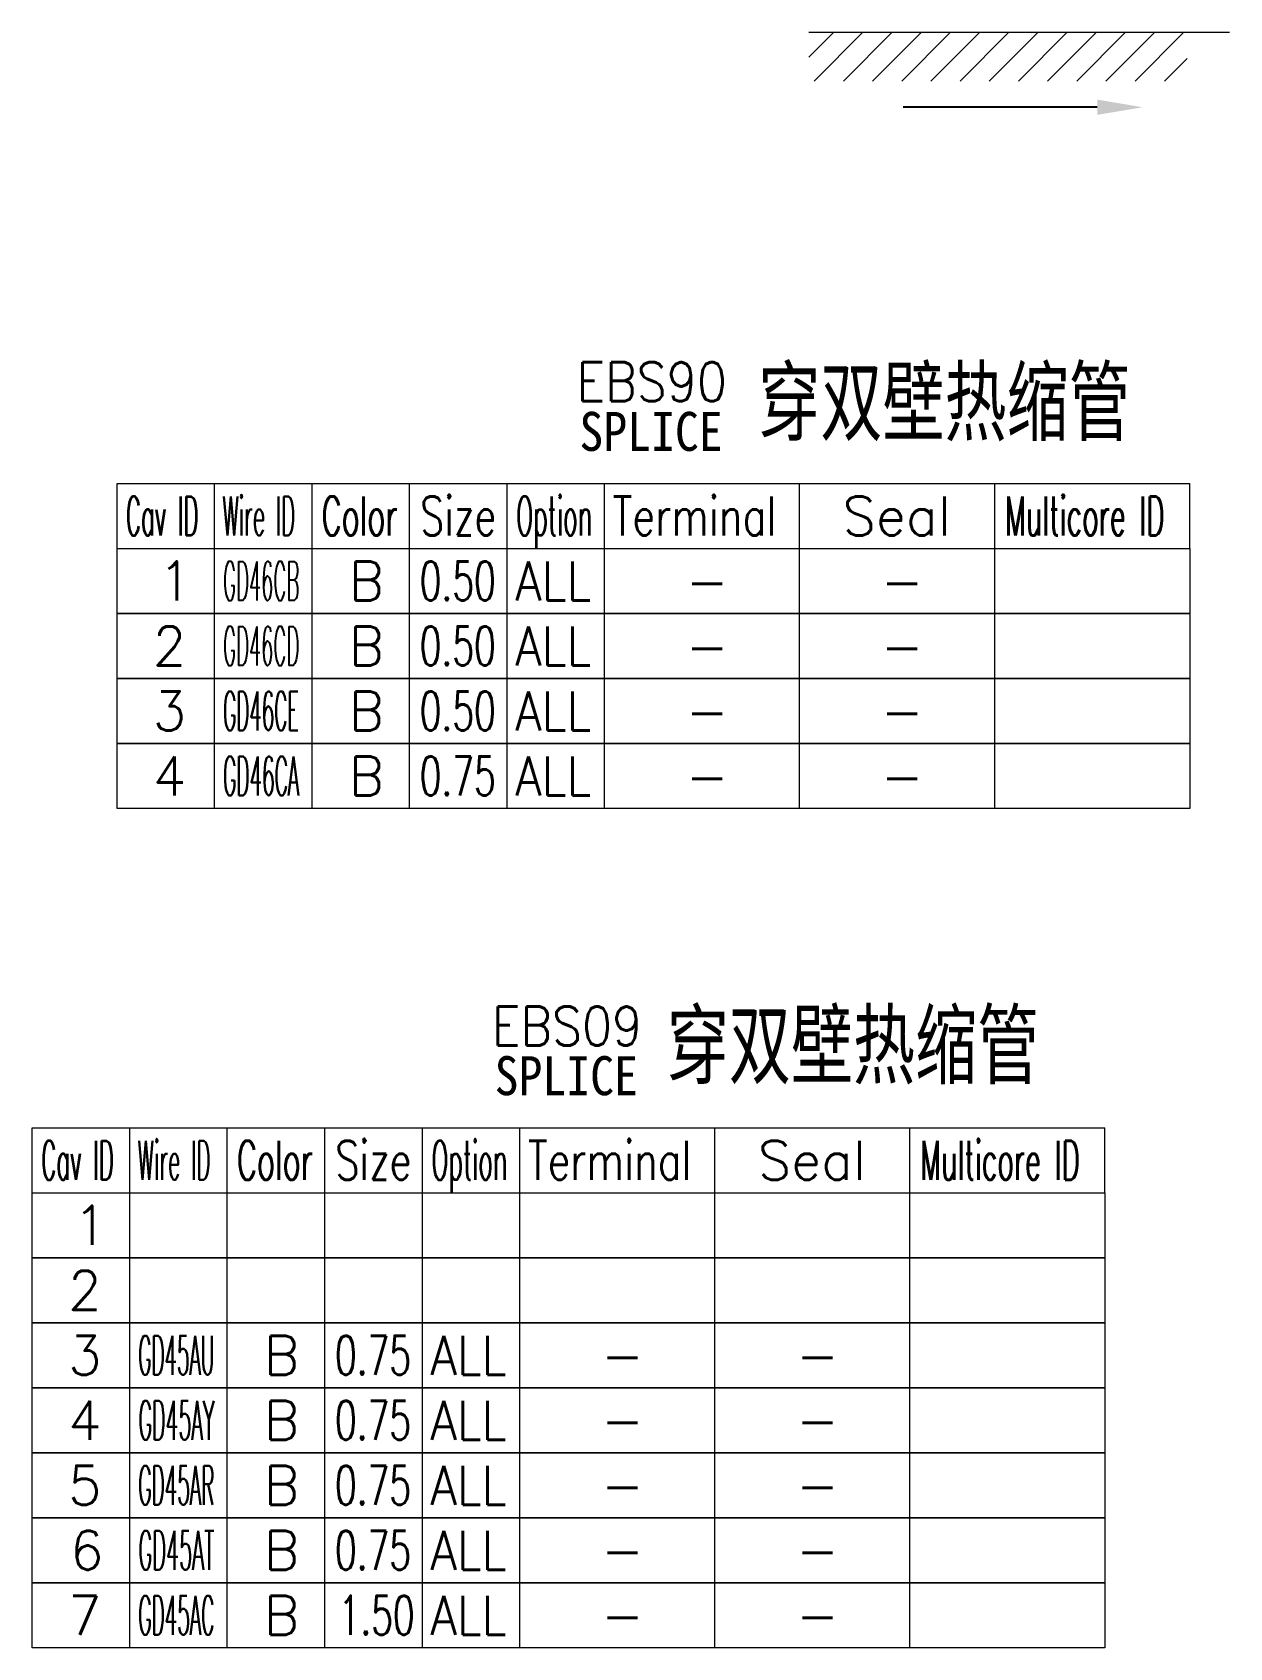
# Model space of a CAD drawing. Header units: inches. Extents: x 47316 to 59086, y 3141 to 11743.
# Drawn here: x 53140.9 to 53232.9, y 9741.4 to 9865.7 of the extents above; entities that cross this region are included whole.
import ezdxf

# ---------------------------------------------------------------- set-up
doc = ezdxf.new("R2010")
doc.units = ezdxf.units.IN
doc.header["$MEASUREMENT"] = 0
doc.styles.add('MtX_FangSong_GB2312', font='')
doc.styles.get("Standard").update_dxf_attribs({"font": ''})
doc.styles.get('MtX_FangSong_GB2312').set_extended_font_data('FangSong_GB2312')
doc.styles.get('Standard').set_extended_font_data('SimSun')

msp = doc.modelspace()

# ---------------------------------------------------------------- linework, layer by layer
at = {"color": 0, "lineweight": 15}
for p, q in [((53200.58, 9863.76, 0), (53202.49, 9865.68, 0)), ((53200.58, 9865.68, 0), (53232.94, 9865.68, 0)), ((53200.98, 9861.92, 0), (53204.74, 9865.68, 0)), ((53203.23, 9861.92, 0), (53206.98, 9865.68, 0)), ((53205.47, 9861.92, 0), (53209.23, 9865.68, 0)), ((53207.72, 9861.92, 0), (53211.47, 9865.68, 0)), ((53209.96, 9861.92, 0), (53213.72, 9865.68, 0)), ((53212.21, 9861.92, 0), (53215.96, 9865.68, 0)), ((53214.45, 9861.92, 0), (53218.21, 9865.68, 0)), ((53216.7, 9861.92, 0), (53220.45, 9865.68, 0)), ((53218.94, 9861.92, 0), (53222.7, 9865.68, 0)), ((53221.19, 9861.92, 0), (53224.94, 9865.68, 0)), ((53223.43, 9861.92, 0), (53227.19, 9865.68, 0)), ((53225.68, 9861.92, 0), (53229.43, 9865.68, 0)), ((53227.92, 9861.92, 0), (53229.67, 9863.67, 0))]:
    msp.add_line(p, q, dxfattribs=at)
msp.add_line((53222.76, 9859.91), (53207.82, 9859.91))
at = {"color": 0, "linetype": 'Continuous', "lineweight": 15}
for p, q in [((53147.37, 9830.98), (53229.87, 9830.98)), ((53147.37, 9825.98), (53147.37, 9830.98)), ((53147.37, 9825.98), (53229.87, 9825.98)), ((53140.85, 9781.42), (53223.35, 9781.42)), ((53140.85, 9776.42), (53140.85, 9781.42)), ((53140.85, 9776.42), (53223.35, 9776.42))]:
    msp.add_line(p, q, dxfattribs=at)
at = {"color": 7, "linetype": 'Continuous', "lineweight": 15}
for p, q in [((53154.87, 9825.98), (53154.87, 9830.98)), ((53162.37, 9825.98), (53162.37, 9830.98)), ((53169.87, 9825.98), (53169.87, 9830.98)), ((53177.37, 9825.98), (53177.37, 9830.98)), ((53184.87, 9825.98), (53184.87, 9830.98)), ((53199.87, 9825.98), (53199.87, 9830.98)), ((53214.87, 9825.98), (53214.87, 9830.98)), ((53229.87, 9825.98), (53229.87, 9830.98)), ((53148.35, 9776.42), (53148.35, 9781.42)), ((53155.85, 9776.42), (53155.85, 9781.42)), ((53163.35, 9776.42), (53163.35, 9781.42)), ((53170.85, 9776.42), (53170.85, 9781.42)), ((53178.35, 9776.42), (53178.35, 9781.42)), ((53193.35, 9776.42), (53193.35, 9781.42)), ((53208.35, 9776.42), (53208.35, 9781.42)), ((53223.35, 9776.42), (53223.35, 9781.42))]:
    msp.add_line(p, q, dxfattribs=at)
at = {"color": 102, "linetype": 'Continuous', "lineweight": 15}
for p, q in [((53154.87, 9820.98), (53154.87, 9825.98)), ((53162.37, 9820.98), (53162.37, 9825.98)), ((53169.87, 9820.98), (53169.87, 9825.98)), ((53177.37, 9820.98), (53177.37, 9825.98)), ((53184.87, 9820.98), (53184.87, 9825.98)), ((53199.87, 9820.98), (53199.87, 9825.98)), ((53214.87, 9820.98), (53214.87, 9825.98)), ((53154.87, 9815.98), (53154.87, 9820.98)), ((53162.37, 9815.98), (53162.37, 9820.98)), ((53169.87, 9815.98), (53169.87, 9820.98)), ((53177.37, 9815.98), (53177.37, 9820.98)), ((53184.87, 9815.98), (53184.87, 9820.98)), ((53199.87, 9815.98), (53199.87, 9820.98)), ((53214.87, 9815.98), (53214.87, 9820.98)), ((53154.87, 9810.98), (53154.87, 9815.98)), ((53162.37, 9810.98), (53162.37, 9815.98)), ((53169.87, 9810.98), (53169.87, 9815.98)), ((53177.37, 9810.98), (53177.37, 9815.98)), ((53184.87, 9810.98), (53184.87, 9815.98)), ((53199.87, 9810.98), (53199.87, 9815.98)), ((53214.87, 9810.98), (53214.87, 9815.98)), ((53154.87, 9805.98), (53154.87, 9810.98)), ((53162.37, 9805.98), (53162.37, 9810.98)), ((53169.87, 9805.98), (53169.87, 9810.98)), ((53177.37, 9805.98), (53177.37, 9810.98)), ((53184.87, 9805.98), (53184.87, 9810.98)), ((53199.87, 9805.98), (53199.87, 9810.98)), ((53214.87, 9805.98), (53214.87, 9810.98)), ((53148.35, 9771.42), (53148.35, 9776.42)), ((53155.85, 9771.42), (53155.85, 9776.42)), ((53163.35, 9771.42), (53163.35, 9776.42)), ((53170.85, 9771.42), (53170.85, 9776.42)), ((53178.35, 9771.42), (53178.35, 9776.42)), ((53193.35, 9771.42), (53193.35, 9776.42)), ((53208.35, 9771.42), (53208.35, 9776.42)), ((53148.35, 9766.42), (53148.35, 9771.42)), ((53155.85, 9766.42), (53155.85, 9771.42)), ((53163.35, 9766.42), (53163.35, 9771.42)), ((53170.85, 9766.42), (53170.85, 9771.42)), ((53178.35, 9766.42), (53178.35, 9771.42)), ((53193.35, 9766.42), (53193.35, 9771.42)), ((53208.35, 9766.42), (53208.35, 9771.42)), ((53148.35, 9761.42), (53148.35, 9766.42)), ((53155.85, 9761.42), (53155.85, 9766.42)), ((53163.35, 9761.42), (53163.35, 9766.42)), ((53170.85, 9761.42), (53170.85, 9766.42)), ((53178.35, 9761.42), (53178.35, 9766.42)), ((53193.35, 9761.42), (53193.35, 9766.42)), ((53208.35, 9761.42), (53208.35, 9766.42)), ((53148.35, 9756.42), (53148.35, 9761.42)), ((53155.85, 9756.42), (53155.85, 9761.42)), ((53163.35, 9756.42), (53163.35, 9761.42)), ((53170.85, 9756.42), (53170.85, 9761.42)), ((53178.35, 9756.42), (53178.35, 9761.42)), ((53193.35, 9756.42), (53193.35, 9761.42)), ((53208.35, 9756.42), (53208.35, 9761.42)), ((53148.35, 9751.42), (53148.35, 9756.42)), ((53155.85, 9751.42), (53155.85, 9756.42)), ((53163.35, 9751.42), (53163.35, 9756.42)), ((53170.85, 9751.42), (53170.85, 9756.42)), ((53178.35, 9751.42), (53178.35, 9756.42)), ((53193.35, 9751.42), (53193.35, 9756.42)), ((53208.35, 9751.42), (53208.35, 9756.42)), ((53148.35, 9746.42), (53148.35, 9751.42)), ((53155.85, 9746.42), (53155.85, 9751.42)), ((53163.35, 9746.42), (53163.35, 9751.42)), ((53170.85, 9746.42), (53170.85, 9751.42)), ((53178.35, 9746.42), (53178.35, 9751.42)), ((53193.35, 9746.42), (53193.35, 9751.42)), ((53208.35, 9746.42), (53208.35, 9751.42)), ((53148.35, 9741.42), (53148.35, 9746.42)), ((53155.85, 9741.42), (53155.85, 9746.42)), ((53163.35, 9741.42), (53163.35, 9746.42)), ((53170.85, 9741.42), (53170.85, 9746.42)), ((53178.35, 9741.42), (53178.35, 9746.42)), ((53193.35, 9741.42), (53193.35, 9746.42)), ((53208.35, 9741.42), (53208.35, 9746.42))]:
    msp.add_line(p, q, dxfattribs=at)
at = {"color": 0, "linetype": 'Continuous', "lineweight": 15}
for points in [[(53147.37, 9820.98), (53147.37, 9825.98), (53229.87, 9825.98), (53229.87, 9820.98)], [(53147.37, 9815.98), (53147.37, 9820.98), (53229.87, 9820.98), (53229.87, 9815.98)], [(53147.37, 9810.98), (53147.37, 9815.98), (53229.87, 9815.98), (53229.87, 9810.98)], [(53147.37, 9805.98), (53147.37, 9810.98), (53229.87, 9810.98), (53229.87, 9805.98)], [(53140.85, 9771.42), (53140.85, 9776.42), (53223.35, 9776.42), (53223.35, 9771.42)], [(53140.85, 9766.42), (53140.85, 9771.42), (53223.35, 9771.42), (53223.35, 9766.42)], [(53140.85, 9761.42), (53140.85, 9766.42), (53223.35, 9766.42), (53223.35, 9761.42)], [(53140.85, 9756.42), (53140.85, 9761.42), (53223.35, 9761.42), (53223.35, 9756.42)], [(53140.85, 9751.42), (53140.85, 9756.42), (53223.35, 9756.42), (53223.35, 9751.42)], [(53140.85, 9746.42), (53140.85, 9751.42), (53223.35, 9751.42), (53223.35, 9746.42)], [(53140.85, 9741.42), (53140.85, 9746.42), (53223.35, 9746.42), (53223.35, 9741.42)]]:
    msp.add_lwpolyline(points, close=True, dxfattribs=at)
msp.add_solid([(53222.76, 9860.5), (53226.26, 9859.91), (53222.76, 9859.33)])

# ---------------------------------------------------------------- texts
at = {"lineweight": 15, "style": 'MtX_FangSong_GB2312', "width": 0.7}
for p in [(53196.69, 9834.78), (53189.65, 9785.31)]:
    msp.add_text('穿双壁热缩管', height=5, dxfattribs=at).set_placement(p)
at = {"color": 6, "linetype": 'Continuous', "lineweight": 20, "char_height": 3, "attachment_point": 1}
for s, insert, width in [('\\Fromans.shx;\\W0.9000000000;\\T1.0000000000;\\o\\lEBS90', (53182.71, 9840.3), 12.8571), ('\\f黑体|b0|i0|c1|p0;\\W0.9000000000;\\T1.0000000000;\\o\\lSPLICE', (53182.93, 9836.48), 11.6494), ('\\Fromans.shx;\\W0.9000000000;\\T1.0000000000;\\o\\lEBS09', (53176.19, 9790.74), 12.8571), ('\\f黑体|b0|i0|c1|p0;\\W0.9000000000;\\T1.0000000000;\\o\\lSPLICE', (53176.41, 9786.92), 11.6494)]:
    msp.add_mtext(s, dxfattribs=dict(at, insert=insert, width=width))
at = {"color": 7, "linetype": 'Continuous', "lineweight": 15, "char_height": 3, "attachment_point": 1}
for s, insert, width in [('\\Fromans.shx;\\W0.4292452830;\\T1.0000000000;\\o\\lCav ID', (53148.05, 9829.98), 6.5), ('\\Fromans.shx;\\W0.4026548673;\\T1.0000000000;\\o\\lWire ID', (53155.49, 9829.98), 6.5), ('\\Fromans.shx;\\W0.5687500000;\\T1.0000000000;\\o\\lColor', (53163.11, 9829.98), 6.5), ('\\Fromans.shx;\\W0.7222222222;\\T1.0000000000;\\o\\lSize', (53170.68, 9829.98), 6.5), ('\\Fromans.shx;\\W0.4595959596;\\T1.0000000000;\\o\\lOption', (53178.07, 9829.98), 6.5), ('\\Fromans.shx;\\W0.7480916031;\\T1.0000000000;\\o\\lTerminal', (53185.48, 9829.98), 14), ('\\Fromans.shx;\\W1.0000000000;\\T1.0000000000;\\o\\lSeal', (53203.16, 9829.98), 9.2857), ('\\Fromans.shx;\\W0.5185185185;\\T1.0000000000;\\o\\lMulticore ID', (53215.67, 9829.98), 14), ('\\Fromans.shx;\\W1.0000000000;\\T1.0000000000;\\o\\l1', (53150.55, 9824.98), 2.8571), ('\\Fromans.shx;\\W1.0000000000;\\T1.0000000000;\\o\\l2', (53150.12, 9819.98), 2.8571), ('\\Fromans.shx;\\W1.0000000000;\\T1.0000000000;\\o\\l3', (53150.12, 9814.98), 2.8571), ('\\Fromans.shx;\\W1.0000000000;\\T1.0000000000;\\o\\l4', (53150.12, 9809.98), 2.8571), ('\\Fromans.shx;\\W0.4292452830;\\T1.0000000000;\\o\\lCav ID', (53141.54, 9780.42), 6.5), ('\\Fromans.shx;\\W0.4026548673;\\T1.0000000000;\\o\\lWire ID', (53148.97, 9780.42), 6.5), ('\\Fromans.shx;\\W0.5687500000;\\T1.0000000000;\\o\\lColor', (53156.6, 9780.42), 6.5), ('\\Fromans.shx;\\W0.7222222222;\\T1.0000000000;\\o\\lSize', (53164.16, 9780.42), 6.5), ('\\Fromans.shx;\\W0.4595959596;\\T1.0000000000;\\o\\lOption', (53171.55, 9780.42), 6.5), ('\\Fromans.shx;\\W0.7480916031;\\T1.0000000000;\\o\\lTerminal', (53178.96, 9780.42), 14), ('\\Fromans.shx;\\W1.0000000000;\\T1.0000000000;\\o\\lSeal', (53196.64, 9780.42), 9.2857), ('\\Fromans.shx;\\W0.5185185185;\\T1.0000000000;\\o\\lMulticore ID', (53209.15, 9780.42), 14), ('\\Fromans.shx;\\W1.0000000000;\\T1.0000000000;\\o\\l1', (53144.03, 9775.42), 2.8571), ('\\Fromans.shx;\\W1.0000000000;\\T1.0000000000;\\o\\l2', (53143.6, 9770.42), 2.8571), ('\\Fromans.shx;\\W1.0000000000;\\T1.0000000000;\\o\\l3', (53143.6, 9765.42), 2.8571), ('\\Fromans.shx;\\W1.0000000000;\\T1.0000000000;\\o\\l4', (53143.6, 9760.42), 2.8571), ('\\Fromans.shx;\\W1.0000000000;\\T1.0000000000;\\o\\l5', (53143.6, 9755.42), 2.8571), ('\\Fromans.shx;\\W1.0000000000;\\T1.0000000000;\\o\\l6', (53143.75, 9750.42), 2.8571), ('\\Fromans.shx;\\W1.0000000000;\\T1.0000000000;\\o\\l7', (53143.6, 9745.42), 2.8571)]:
    msp.add_mtext(s, dxfattribs=dict(at, insert=insert, width=width))
at = {"color": 21, "linetype": 'Continuous', "lineweight": 15, "char_height": 3, "attachment_point": 1}
for s, insert, width in [('\\Fromans.shx;\\W0.3669354839;\\T1.0000000000;\\o\\lGD46CB', (53155.53, 9824.98), 6.5), ('\\Fromans.shx;\\W0.6500000000;\\T1.0000000000;\\o\\l0.50', (53170.65, 9824.98), 6.5), ('\\Fromans.shx;\\W1.0000000000;\\T1.0000000000;\\o\\l-', (53191.08, 9824.98), 3.7143), ('\\Fromans.shx;\\W0.3669354839;\\T1.0000000000;\\o\\lGD46CD', (53155.53, 9819.98), 6.5), ('\\Fromans.shx;\\W0.6500000000;\\T1.0000000000;\\o\\l0.50', (53170.65, 9819.98), 6.5), ('\\Fromans.shx;\\W1.0000000000;\\T1.0000000000;\\o\\l-', (53191.08, 9819.98), 3.7143), ('\\Fromans.shx;\\W0.3729508197;\\T1.0000000000;\\o\\lGD46CE', (53155.53, 9814.98), 6.5), ('\\Fromans.shx;\\W0.6500000000;\\T1.0000000000;\\o\\l0.50', (53170.65, 9814.98), 6.5), ('\\Fromans.shx;\\W1.0000000000;\\T1.0000000000;\\o\\l-', (53191.08, 9814.98), 3.7143), ('\\Fromans.shx;\\W0.3760330579;\\T1.0000000000;\\o\\lGD46CA', (53155.53, 9809.98), 6.5), ('\\Fromans.shx;\\W0.6500000000;\\T1.0000000000;\\o\\l0.75', (53170.65, 9809.98), 6.5), ('\\Fromans.shx;\\W1.0000000000;\\T1.0000000000;\\o\\l-', (53191.08, 9809.98), 3.7143), ('\\Fromans.shx;\\W0.3729508197;\\T1.0000000000;\\o\\lGD45AU', (53149.01, 9765.42), 6.5), ('\\Fromans.shx;\\W0.6500000000;\\T1.0000000000;\\o\\l0.75', (53164.13, 9765.42), 6.5), ('\\Fromans.shx;\\W1.0000000000;\\T1.0000000000;\\o\\l-', (53184.57, 9765.42), 3.7143), ('\\Fromans.shx;\\W0.3855932203;\\T1.0000000000;\\o\\lGD45AY', (53149.02, 9760.42), 6.5), ('\\Fromans.shx;\\W0.6500000000;\\T1.0000000000;\\o\\l0.75', (53164.13, 9760.42), 6.5), ('\\Fromans.shx;\\W1.0000000000;\\T1.0000000000;\\o\\l-', (53184.57, 9760.42), 3.7143), ('\\Fromans.shx;\\W0.3760330579;\\T1.0000000000;\\o\\lGD45AR', (53149.01, 9755.42), 6.5), ('\\Fromans.shx;\\W0.6500000000;\\T1.0000000000;\\o\\l0.75', (53164.13, 9755.42), 6.5), ('\\Fromans.shx;\\W1.0000000000;\\T1.0000000000;\\o\\l-', (53184.57, 9755.42), 3.7143), ('\\Fromans.shx;\\W0.3922413793;\\T1.0000000000;\\o\\lGD45AT', (53149.02, 9750.42), 6.5), ('\\Fromans.shx;\\W0.6500000000;\\T1.0000000000;\\o\\l0.75', (53164.13, 9750.42), 6.5), ('\\Fromans.shx;\\W1.0000000000;\\T1.0000000000;\\o\\l-', (53184.57, 9750.42), 3.7143), ('\\Fromans.shx;\\W0.3760330579;\\T1.0000000000;\\o\\lGD45AC', (53149.01, 9745.42), 6.5), ('\\Fromans.shx;\\W0.6500000000;\\T1.0000000000;\\o\\l1.50', (53164.41, 9745.42), 6.5), ('\\Fromans.shx;\\W1.0000000000;\\T1.0000000000;\\o\\l-', (53184.57, 9745.42), 3.7143)]:
    msp.add_mtext(s, dxfattribs=dict(at, insert=insert, width=width))
at = {"color": 140, "linetype": 'Continuous', "lineweight": 15, "char_height": 3, "attachment_point": 1}
for s, insert, width in [('\\Fromans.shx;\\W1.0000000000;\\T1.0000000000;\\o\\lB', (53165.19, 9824.98), 3), ('\\Fromans.shx;\\W0.8750000000;\\T1.0000000000;\\o\\lALL', (53178, 9824.98), 6.5), ('\\Fromans.shx;\\W1.0000000000;\\T1.0000000000;\\o\\l-', (53206.08, 9824.98), 3.7143), ('\\Fromans.shx;\\W1.0000000000;\\T1.0000000000;\\o\\lB', (53165.19, 9819.98), 3), ('\\Fromans.shx;\\W0.8750000000;\\T1.0000000000;\\o\\lALL', (53178, 9819.98), 6.5), ('\\Fromans.shx;\\W1.0000000000;\\T1.0000000000;\\o\\l-', (53206.08, 9819.98), 3.7143), ('\\Fromans.shx;\\W1.0000000000;\\T1.0000000000;\\o\\lB', (53165.19, 9814.98), 3), ('\\Fromans.shx;\\W0.8750000000;\\T1.0000000000;\\o\\lALL', (53178, 9814.98), 6.5), ('\\Fromans.shx;\\W1.0000000000;\\T1.0000000000;\\o\\l-', (53206.08, 9814.98), 3.7143), ('\\Fromans.shx;\\W1.0000000000;\\T1.0000000000;\\o\\lB', (53165.19, 9809.98), 3), ('\\Fromans.shx;\\W0.8750000000;\\T1.0000000000;\\o\\lALL', (53178, 9809.98), 6.5), ('\\Fromans.shx;\\W1.0000000000;\\T1.0000000000;\\o\\l-', (53206.08, 9809.98), 3.7143), ('\\Fromans.shx;\\W1.0000000000;\\T1.0000000000;\\o\\lB', (53158.67, 9765.42), 3), ('\\Fromans.shx;\\W0.8750000000;\\T1.0000000000;\\o\\lALL', (53171.48, 9765.42), 6.5), ('\\Fromans.shx;\\W1.0000000000;\\T1.0000000000;\\o\\l-', (53199.57, 9765.42), 3.7143), ('\\Fromans.shx;\\W1.0000000000;\\T1.0000000000;\\o\\lB', (53158.67, 9760.42), 3), ('\\Fromans.shx;\\W0.8750000000;\\T1.0000000000;\\o\\lALL', (53171.48, 9760.42), 6.5), ('\\Fromans.shx;\\W1.0000000000;\\T1.0000000000;\\o\\l-', (53199.57, 9760.42), 3.7143), ('\\Fromans.shx;\\W1.0000000000;\\T1.0000000000;\\o\\lB', (53158.67, 9755.42), 3), ('\\Fromans.shx;\\W0.8750000000;\\T1.0000000000;\\o\\lALL', (53171.48, 9755.42), 6.5), ('\\Fromans.shx;\\W1.0000000000;\\T1.0000000000;\\o\\l-', (53199.57, 9755.42), 3.7143), ('\\Fromans.shx;\\W1.0000000000;\\T1.0000000000;\\o\\lB', (53158.67, 9750.42), 3), ('\\Fromans.shx;\\W0.8750000000;\\T1.0000000000;\\o\\lALL', (53171.48, 9750.42), 6.5), ('\\Fromans.shx;\\W1.0000000000;\\T1.0000000000;\\o\\l-', (53199.57, 9750.42), 3.7143), ('\\Fromans.shx;\\W1.0000000000;\\T1.0000000000;\\o\\lB', (53158.67, 9745.42), 3), ('\\Fromans.shx;\\W0.8750000000;\\T1.0000000000;\\o\\lALL', (53171.48, 9745.42), 6.5), ('\\Fromans.shx;\\W1.0000000000;\\T1.0000000000;\\o\\l-', (53199.57, 9745.42), 3.7143)]:
    msp.add_mtext(s, dxfattribs=dict(at, insert=insert, width=width))

doc.saveas('drawing.dxf')
